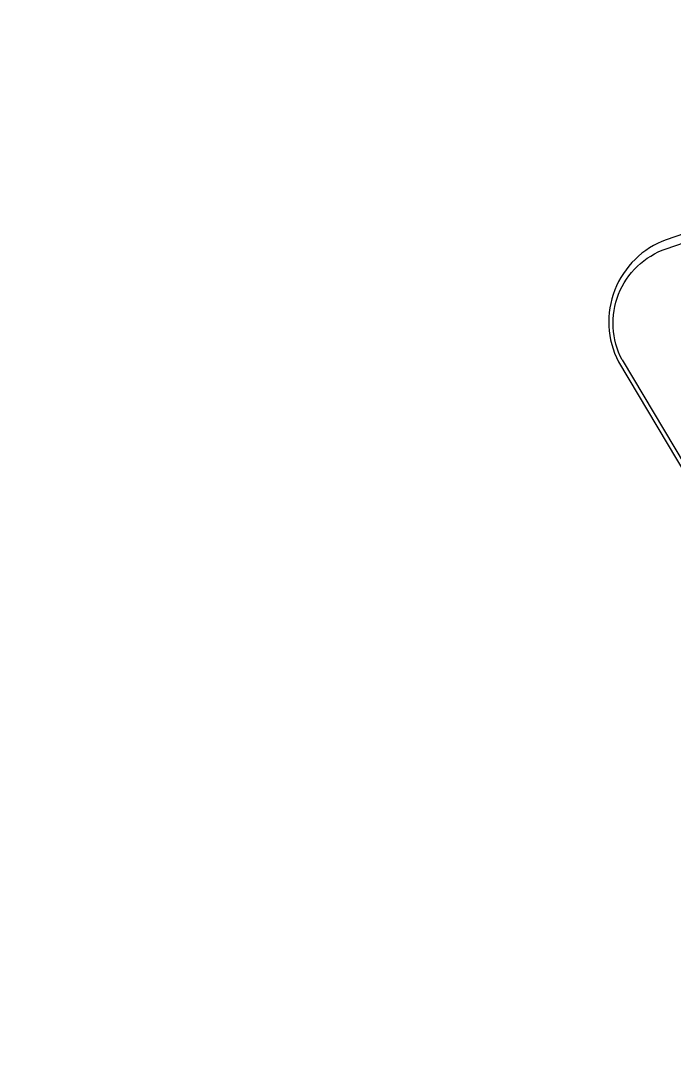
# Model space of a CAD drawing. Header units: millimetres. Extents: x -1307397 to 11565522512, y -626897 to 1138105.
# Drawn here: x 67809 to 98047, y -11370 to 36880 of the extents above; entities that cross this region are included whole.
import ezdxf

# ---------------------------------------------------------------- set-up
doc = ezdxf.new("R2010")
doc.units = ezdxf.units.MM
doc.header["$MEASUREMENT"] = 0
doc.layers.add('AUDIT_I_220808132811-11', color=7, linetype='Continuous', lineweight=9)

msp = doc.modelspace()

# ---------------------------------------------------------------- linework, layer by layer
at = {"layer": 'AUDIT_I_220808132811-11'}
msp.add_line((95679.4, 21169.4), (99076.7, 15468.8), dxfattribs=at)
at = {"layer": 'AUDIT_I_220808132811-11', "elevation": 0}
for points in [[(133783.5, 27666.5), (131368.6, 34661.1, 0.3643585), (126660.6, 36716), (97724.9, 26733.8, 0.4519048), (95508.5, 21080.7), (103621.7, 7466.8, 0.3106789), (109784.7, 5495.6), (132307.5, 13286.9, 0.2299221), (132592.4, 13701.7), (132813.3, 14718.4, -0.27899), (133272.2, 15220), (137692.5, 16740.6, -0.4143404), (138345.1, 16423.5), (146674.3, -7667.2, 0.3197537), (151872.4, -11370), (197009.7, -11370, 0.4808686), (202150.3, -4939.1), (201541.6, -2244), (201496.4, -2043.6), (199720.9, 6476.1)], [(95679.4, 21169.4, -0.4594567), (97719.5, 26318.8), (127155.2, 36473.9)]]:
    msp.add_lwpolyline(points, format="xyb", dxfattribs=at)

doc.saveas('drawing.dxf')
